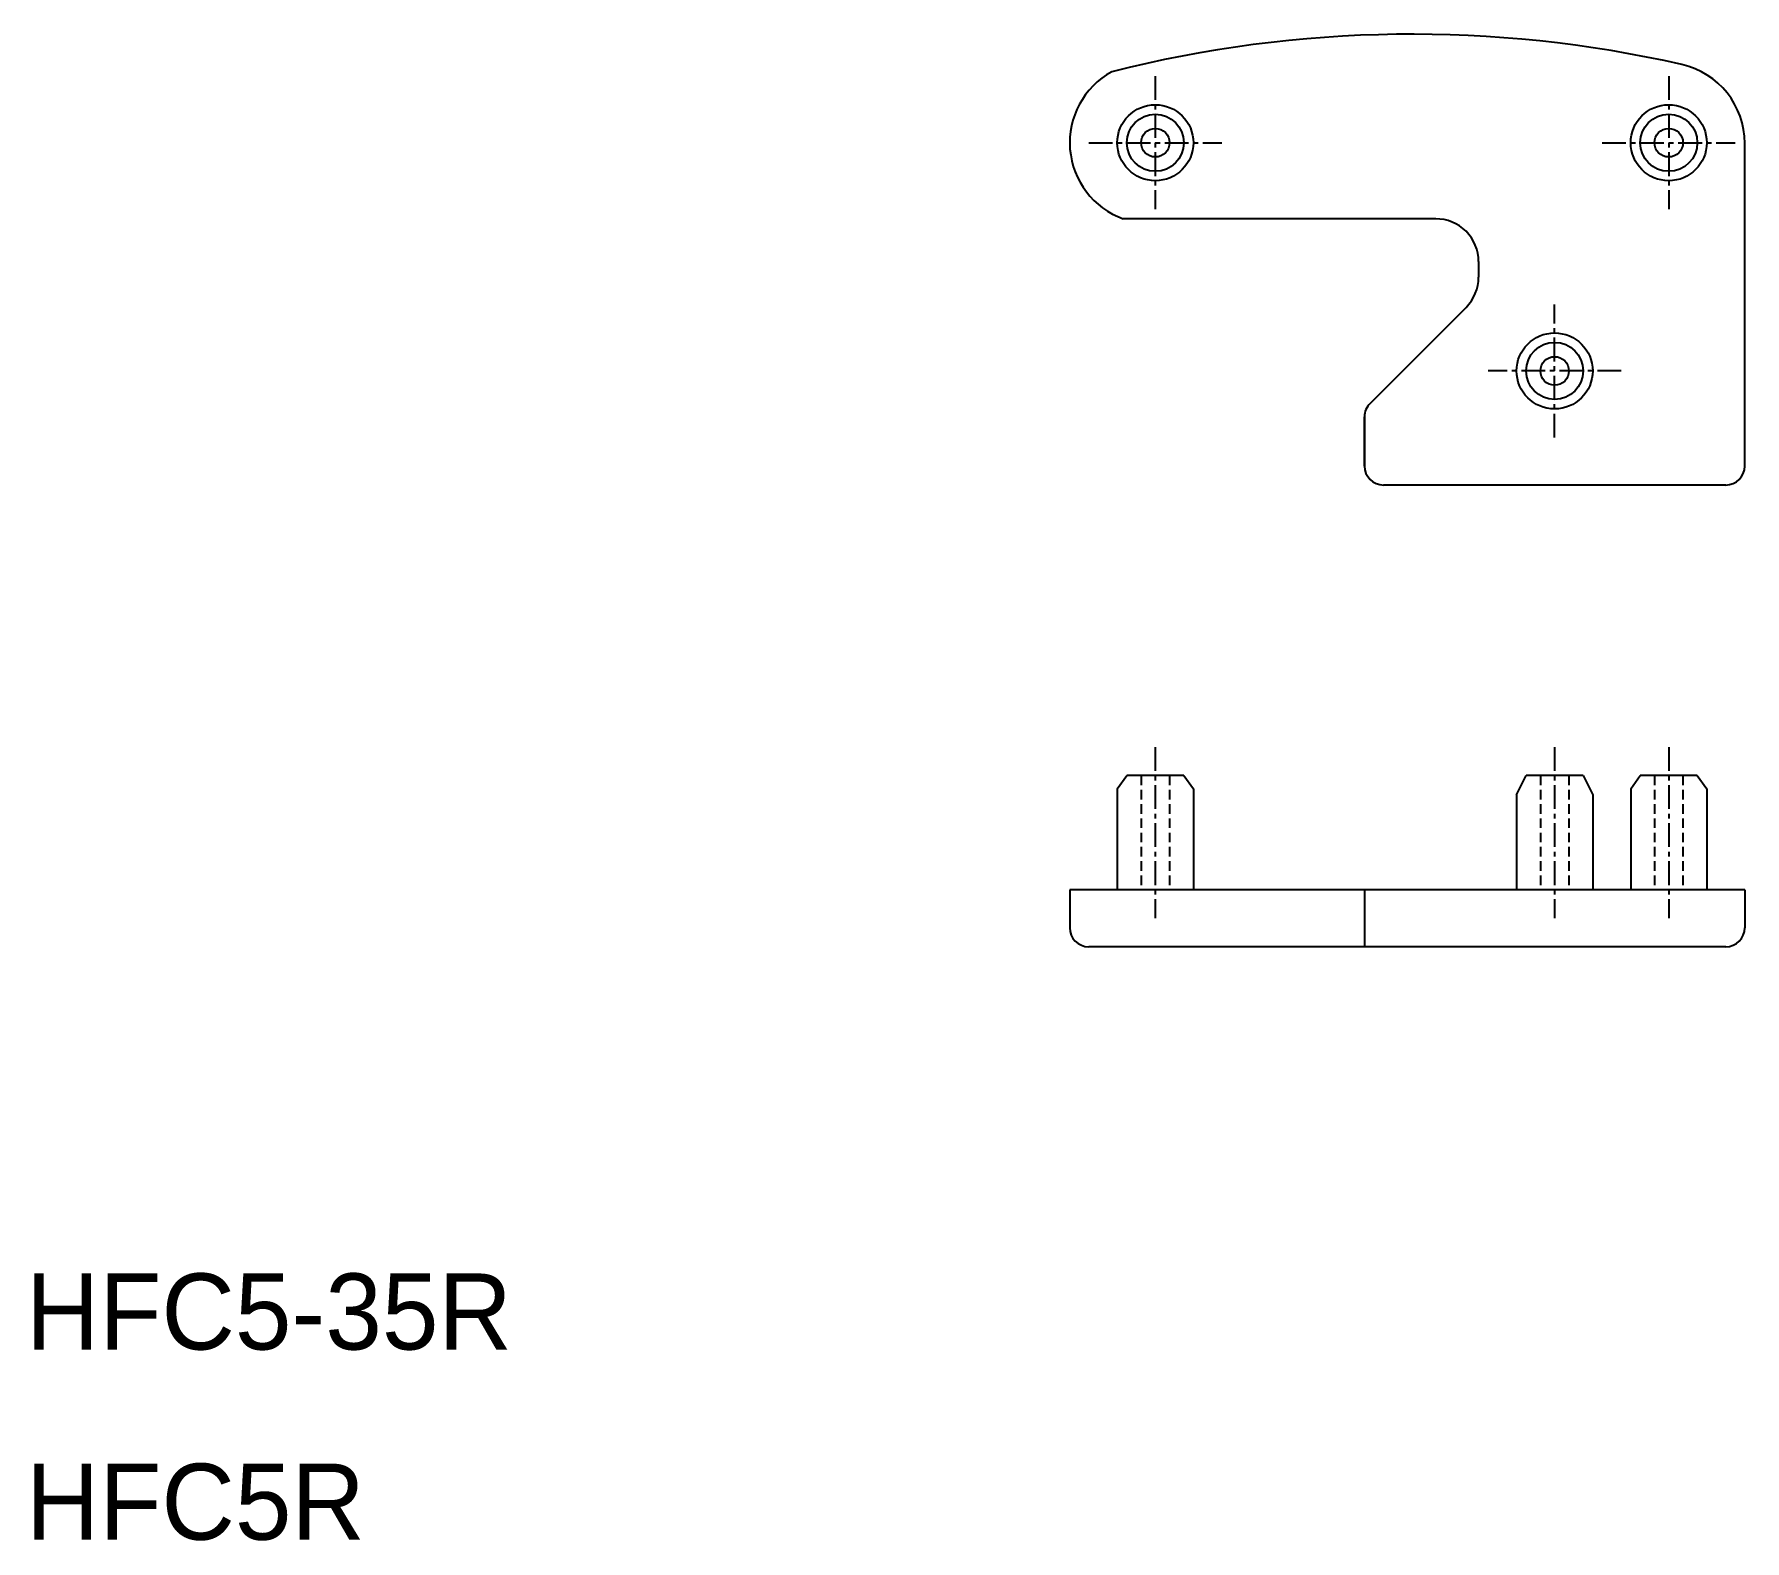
# Model space of a CAD drawing. Extents: x 0.4 to 90.4, y -0.1 to 79.2.
import ezdxf

# ---------------------------------------------------------------- set-up
doc = ezdxf.new("R2010")
doc.units = 0
doc.linetypes.add('CENTER', pattern=[2, 1.25, -0.25, 0.25, -0.25])
doc.linetypes.add('DASHED', pattern=[0.75, 0.5, -0.25])
doc.layers.get('0').update_dxf_attribs({"linetype": 'CONTINUOUS'})
doc.layers.add('CENTER', color=1, linetype='CENTER')

msp = doc.modelspace()

# ---------------------------------------------------------------- linework, layer by layer
at = {"color": 7, "linetype": 'CONTINUOUS'}
for p, q in [((90.397, 56.456), (90.397, 73.424)), ((74.141, 69.456), (57.711, 69.456)), ((76.397, 67.206), (76.397, 66.388)), ((75.738, 64.797), (70.69, 59.749)), ((70.397, 59.042), (70.397, 56.456)), ((70.397, 56.456), (70.397, 59.042)), ((89.397, 55.456), (71.397, 55.456)), ((57.397, 39.475), (57.897, 40.175)), ((60.897, 40.175), (57.897, 40.175)), ((60.897, 40.175), (61.397, 39.475)), ((78.397, 39.175), (78.897, 40.175)), ((81.897, 40.175), (78.897, 40.175)), ((81.897, 40.175), (82.397, 39.175)), ((84.397, 39.475), (84.897, 40.175)), ((87.897, 40.175), (84.897, 40.175)), ((87.897, 40.175), (88.397, 39.475)), ((57.397, 39.475), (57.397, 34.175)), ((61.397, 39.475), (61.397, 34.175)), ((78.397, 39.175), (78.397, 34.175)), ((82.397, 39.175), (82.397, 34.175)), ((84.397, 39.475), (84.397, 34.175)), ((88.397, 39.475), (88.397, 34.175)), ((54.897, 34.175), (54.897, 32.175)), ((90.397, 34.175), (54.897, 34.175)), ((70.397, 34.175), (70.397, 31.175)), ((90.397, 34.175), (90.397, 32.175)), ((89.397, 31.175), (55.897, 31.175))]:
    msp.add_line(p, q, dxfattribs=at)
at = {"color": 3, "linetype": 'DASHED'}
for p, q in [((58.647, 40.175), (58.647, 34.175)), ((60.147, 40.175), (60.147, 34.175)), ((79.647, 40.175), (79.647, 34.175)), ((81.147, 40.175), (81.147, 34.175)), ((85.647, 40.175), (85.647, 34.175)), ((87.147, 40.175), (87.147, 34.175))]:
    msp.add_line(p, q, dxfattribs=at)
at = {"color": 7, "linetype": 'CONTINUOUS'}
for centre, radius in [((59.397, 73.456), 2), ((59.397, 73.456), 1.5), ((86.397, 73.456), 2), ((86.397, 73.456), 1.5), ((59.397, 73.456), 0.75), ((86.397, 73.456), 0.75), ((80.397, 61.456), 2), ((80.397, 61.456), 1.5), ((80.397, 61.456), 0.75)]:
    msp.add_circle(centre, radius, dxfattribs=at)
for centre, radius, start, end in [((72.894, 15.162), 64, 77.18524, 104.28354), ((86.147, 73.424), 4.25, 0, 77.18524), ((59.147, 73.456), 4.25, 118.72613, 250.25008), ((74.147, 67.206), 2.25, 0, 90.14244), ((74.147, 66.388), 2.25, 315.00005, 0), ((71.397, 59.042), 1, 135.00005, 180), ((71.397, 56.456), 1, 180, 270), ((89.397, 56.456), 1, 270, 0), ((55.897, 32.175), 1, 180, 270), ((89.397, 32.175), 1, 270, 0)]:
    msp.add_arc(centre, radius, start, end, dxfattribs=at)
at = {"layer": 'CENTER', "color": 1, "linetype": 'CENTER'}
for p, q in [((59.397, 76.956), (59.397, 69.956)), ((86.397, 76.956), (86.397, 69.956)), ((55.897, 73.456), (62.897, 73.456)), ((82.897, 73.456), (89.897, 73.456)), ((80.397, 57.956), (80.397, 64.956)), ((83.897, 61.456), (76.897, 61.456)), ((59.397, 41.675), (59.397, 32.675)), ((80.397, 41.675), (80.397, 32.675)), ((86.397, 41.675), (86.397, 32.675))]:
    msp.add_line(p, q, dxfattribs=at)

# ---------------------------------------------------------------- texts
at = {"color": 7, "linetype": 'CONTINUOUS'}
for s, p in [('HFC5-35R', (0, 10)), ('HFC5R', (0, 0))]:
    msp.add_text(s, height=4, dxfattribs=at).set_placement(p)

doc.saveas('drawing.dxf')
